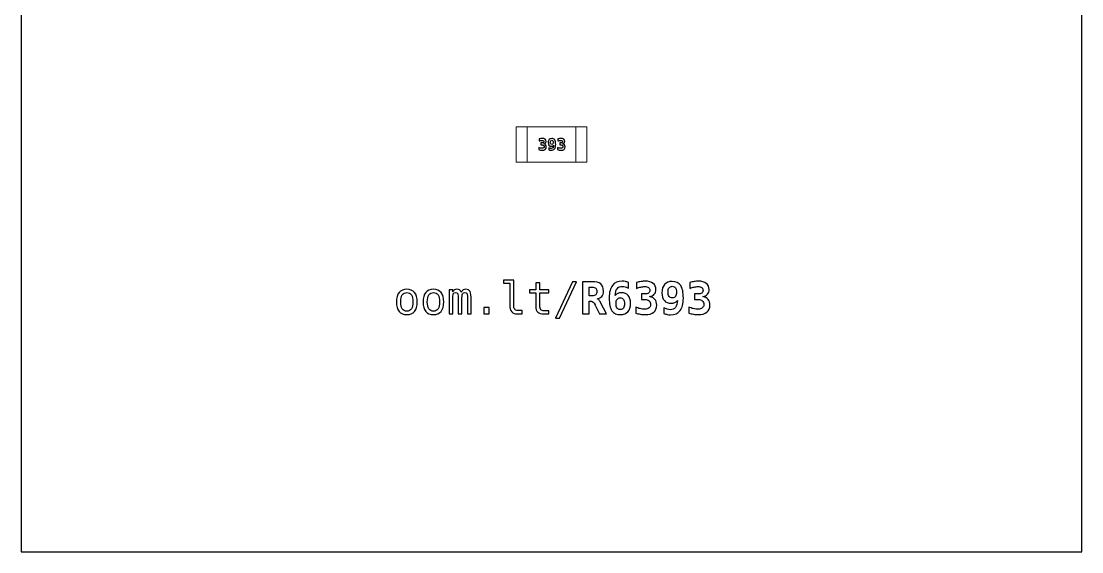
# Model space of a CAD drawing. Header units: centimetres. Extents: x -11.7 to -9.3, y -16.05 to -13.65.
# Drawn here: x -11.7 to -9.3, y -16.05 to -14.85 of the extents above; entities that cross this region are included whole.
import ezdxf

# ---------------------------------------------------------------- set-up
doc = ezdxf.new("R2010")
doc.units = ezdxf.units.CM
doc.header["$MEASUREMENT"] = 0
doc.layers.add('Layer 1', color=7, linetype='Continuous')

msp = doc.modelspace()

# ---------------------------------------------------------------- linework, layer by layer
at = {"layer": 'Layer 1', "color": 7}
msp.add_lwpolyline([(-11.7, -16.05), (-9.3, -16.05), (-9.3, -13.65), (-11.7, -13.65), (-11.7, -16.05)], close=True, dxfattribs=at)
at = {"layer": 'Layer 1', "color": 7, "lineweight": 9}
for points in [[(-10.58, -15.16855), (-10.42, -15.16855), (-10.42, -15.08855), (-10.58, -15.08855), (-10.58, -15.16855)], [(-10.555, -15.16855), (-10.445, -15.16855), (-10.445, -15.08855), (-10.555, -15.08855), (-10.555, -15.16855)]]:
    msp.add_lwpolyline(points, close=True, dxfattribs=at)
at = {"layer": 'Layer 1', "color": 250}
for points, knots in [([(-10.52126, -15.12978), (-10.52126, -15.12978), (-10.52399, -15.12978), (-10.52399, -15.12978), (-10.52399, -15.12978), (-10.52399, -15.12978), (-10.52399, -15.1253), (-10.52399, -15.1253), (-10.52399, -15.1253), (-10.52399, -15.1253), (-10.52126, -15.1253), (-10.52126, -15.1253), (-10.52126, -15.1253), (-10.52001, -15.1253), (-10.51902, -15.12506), (-10.51833, -15.12456), (-10.51833, -15.12456), (-10.51764, -15.12406), (-10.51729, -15.12335), (-10.51729, -15.12244), (-10.51729, -15.12244), (-10.51729, -15.12149), (-10.51764, -15.12075), (-10.51833, -15.12021), (-10.51833, -15.12021), (-10.51902, -15.11968), (-10.52001, -15.11941), (-10.52126, -15.11941), (-10.52126, -15.11941), (-10.52223, -15.11941), (-10.52326, -15.11953), (-10.52436, -15.11978), (-10.52436, -15.11978), (-10.52547, -15.12002), (-10.52661, -15.12037), (-10.52779, -15.12083), (-10.52779, -15.12083), (-10.52779, -15.12083), (-10.52779, -15.11621), (-10.52779, -15.11621), (-10.52779, -15.11621), (-10.52661, -15.11585), (-10.52545, -15.11558), (-10.5243, -15.11539), (-10.5243, -15.11539), (-10.52315, -15.1152), (-10.52205, -15.11511), (-10.52099, -15.11511), (-10.52099, -15.11511), (-10.51828, -15.11511), (-10.51617, -15.1157), (-10.51466, -15.11688), (-10.51466, -15.11688), (-10.51314, -15.11806), (-10.51238, -15.11969), (-10.51238, -15.12177), (-10.51238, -15.12177), (-10.51238, -15.1233), (-10.51282, -15.12455), (-10.51369, -15.12552), (-10.51369, -15.12552), (-10.51456, -15.12649), (-10.51581, -15.12713), (-10.51743, -15.12742), (-10.51743, -15.12742), (-10.51559, -15.12774), (-10.51419, -15.12848), (-10.51322, -15.12962), (-10.51322, -15.12962), (-10.51226, -15.13076), (-10.51177, -15.13226), (-10.51177, -15.13412), (-10.51177, -15.13412), (-10.51177, -15.13662), (-10.51257, -15.13851), (-10.51417, -15.13983), (-10.51417, -15.13983), (-10.51577, -15.14114), (-10.51808, -15.14179), (-10.52113, -15.14179), (-10.52113, -15.14179), (-10.52242, -15.14179), (-10.5237, -15.14168), (-10.52496, -15.14146), (-10.52496, -15.14146), (-10.52622, -15.14124), (-10.52742, -15.14093), (-10.52857, -15.14051), (-10.52857, -15.14051), (-10.52857, -15.14051), (-10.52857, -15.13579), (-10.52857, -15.13579), (-10.52857, -15.13579), (-10.52749, -15.13633), (-10.52632, -15.13674), (-10.52507, -15.13703), (-10.52507, -15.13703), (-10.52382, -15.13731), (-10.52251, -15.13745), (-10.52113, -15.13745), (-10.52113, -15.13745), (-10.51975, -15.13745), (-10.51866, -15.13713), (-10.51785, -15.13649), (-10.51785, -15.13649), (-10.51705, -15.13586), (-10.51665, -15.135), (-10.51665, -15.13392), (-10.51665, -15.13392), (-10.51665, -15.1326), (-10.51705, -15.13158), (-10.51785, -15.13086), (-10.51785, -15.13086), (-10.51866, -15.13014), (-10.51979, -15.12978), (-10.52126, -15.12978)], [0, 0, 0, 0, 0.0344828, 0.0344828, 0.0344828, 0.0344828, 0.0689655, 0.0689655, 0.0689655, 0.0689655, 0.1034483, 0.1034483, 0.1034483, 0.1034483, 0.137931, 0.137931, 0.137931, 0.137931, 0.1724138, 0.1724138, 0.1724138, 0.1724138, 0.2068966, 0.2068966, 0.2068966, 0.2068966, 0.2413793, 0.2413793, 0.2413793, 0.2413793, 0.2758621, 0.2758621, 0.2758621, 0.2758621, 0.3103448, 0.3103448, 0.3103448, 0.3103448, 0.3448276, 0.3448276, 0.3448276, 0.3448276, 0.3793103, 0.3793103, 0.3793103, 0.3793103, 0.4137931, 0.4137931, 0.4137931, 0.4137931, 0.4482759, 0.4482759, 0.4482759, 0.4482759, 0.4827586, 0.4827586, 0.4827586, 0.4827586, 0.5172414, 0.5172414, 0.5172414, 0.5172414, 0.5517241, 0.5517241, 0.5517241, 0.5517241, 0.5862069, 0.5862069, 0.5862069, 0.5862069, 0.6206897, 0.6206897, 0.6206897, 0.6206897, 0.6551724, 0.6551724, 0.6551724, 0.6551724, 0.6896552, 0.6896552, 0.6896552, 0.6896552, 0.7241379, 0.7241379, 0.7241379, 0.7241379, 0.7586207, 0.7586207, 0.7586207, 0.7586207, 0.7931034, 0.7931034, 0.7931034, 0.7931034, 0.8275862, 0.8275862, 0.8275862, 0.8275862, 0.862069, 0.862069, 0.862069, 0.862069, 0.8965517, 0.8965517, 0.8965517, 0.8965517, 0.9310345, 0.9310345, 0.9310345, 0.9310345, 0.9655172, 0.9655172, 0.9655172, 0.9655172, 1, 1, 1, 1]), ([(-10.50598, -15.14094), (-10.50598, -15.14094), (-10.50598, -15.13631), (-10.50598, -15.13631), (-10.50598, -15.13631), (-10.50508, -15.13684), (-10.50421, -15.13723), (-10.50337, -15.13748), (-10.50337, -15.13748), (-10.50254, -15.13773), (-10.50174, -15.13786), (-10.50097, -15.13786), (-10.50097, -15.13786), (-10.49915, -15.13786), (-10.49776, -15.13725), (-10.4968, -15.13603), (-10.4968, -15.13603), (-10.49584, -15.1348), (-10.49533, -15.13298), (-10.49527, -15.13054), (-10.49527, -15.13054), (-10.49581, -15.13129), (-10.4965, -15.13185), (-10.49734, -15.13222), (-10.49734, -15.13222), (-10.49818, -15.13259), (-10.49917, -15.13278), (-10.50032, -15.13278), (-10.50032, -15.13278), (-10.50263, -15.13278), (-10.50441, -15.13205), (-10.50568, -15.13058), (-10.50568, -15.13058), (-10.50694, -15.12912), (-10.50757, -15.12704), (-10.50757, -15.12436), (-10.50757, -15.12436), (-10.50757, -15.12149), (-10.50686, -15.11926), (-10.50545, -15.11769), (-10.50545, -15.11769), (-10.50404, -15.11612), (-10.50204, -15.11533), (-10.49945, -15.11533), (-10.49945, -15.11533), (-10.49632, -15.11533), (-10.49404, -15.11638), (-10.49263, -15.11848), (-10.49263, -15.11848), (-10.49121, -15.12057), (-10.4905, -15.12396), (-10.4905, -15.12863), (-10.4905, -15.12863), (-10.4905, -15.13307), (-10.49136, -15.1364), (-10.4931, -15.13863), (-10.4931, -15.13863), (-10.49483, -15.14085), (-10.49743, -15.14196), (-10.5009, -15.14196), (-10.5009, -15.14196), (-10.50171, -15.14196), (-10.50254, -15.14187), (-10.50339, -15.1417), (-10.50339, -15.1417), (-10.50425, -15.14153), (-10.50511, -15.14128), (-10.50598, -15.14094)], [0, 0, 0, 0, 0.0588235, 0.0588235, 0.0588235, 0.0588235, 0.1176471, 0.1176471, 0.1176471, 0.1176471, 0.1764706, 0.1764706, 0.1764706, 0.1764706, 0.2352941, 0.2352941, 0.2352941, 0.2352941, 0.2941176, 0.2941176, 0.2941176, 0.2941176, 0.3529412, 0.3529412, 0.3529412, 0.3529412, 0.4117647, 0.4117647, 0.4117647, 0.4117647, 0.4705882, 0.4705882, 0.4705882, 0.4705882, 0.5294118, 0.5294118, 0.5294118, 0.5294118, 0.5882353, 0.5882353, 0.5882353, 0.5882353, 0.6470588, 0.6470588, 0.6470588, 0.6470588, 0.7058824, 0.7058824, 0.7058824, 0.7058824, 0.7647059, 0.7647059, 0.7647059, 0.7647059, 0.8235294, 0.8235294, 0.8235294, 0.8235294, 0.8823529, 0.8823529, 0.8823529, 0.8823529, 0.9411765, 0.9411765, 0.9411765, 0.9411765, 1, 1, 1, 1]), ([(-10.49932, -15.12852), (-10.49823, -15.12852), (-10.4974, -15.12812), (-10.49681, -15.12732), (-10.49681, -15.12732), (-10.49623, -15.12653), (-10.49594, -15.12537), (-10.49594, -15.12386), (-10.49594, -15.12386), (-10.49594, -15.12235), (-10.49623, -15.1212), (-10.49681, -15.1204), (-10.49681, -15.1204), (-10.4974, -15.1196), (-10.49823, -15.1192), (-10.49932, -15.1192), (-10.49932, -15.1192), (-10.50042, -15.1192), (-10.50127, -15.1196), (-10.50186, -15.1204), (-10.50186, -15.1204), (-10.50245, -15.1212), (-10.50275, -15.12235), (-10.50275, -15.12386), (-10.50275, -15.12386), (-10.50275, -15.12536), (-10.50245, -15.12651), (-10.50186, -15.12732), (-10.50186, -15.12732), (-10.50127, -15.12812), (-10.50042, -15.12852), (-10.49932, -15.12852)], [0, 0, 0, 0, 0.125, 0.125, 0.125, 0.125, 0.25, 0.25, 0.25, 0.25, 0.375, 0.375, 0.375, 0.375, 0.5, 0.5, 0.5, 0.5, 0.625, 0.625, 0.625, 0.625, 0.75, 0.75, 0.75, 0.75, 0.875, 0.875, 0.875, 0.875, 1, 1, 1, 1]), ([(-10.47878, -15.12978), (-10.47878, -15.12978), (-10.48151, -15.12978), (-10.48151, -15.12978), (-10.48151, -15.12978), (-10.48151, -15.12978), (-10.48151, -15.1253), (-10.48151, -15.1253), (-10.48151, -15.1253), (-10.48151, -15.1253), (-10.47878, -15.1253), (-10.47878, -15.1253), (-10.47878, -15.1253), (-10.47753, -15.1253), (-10.47654, -15.12506), (-10.47585, -15.12456), (-10.47585, -15.12456), (-10.47516, -15.12406), (-10.47481, -15.12335), (-10.47481, -15.12244), (-10.47481, -15.12244), (-10.47481, -15.12149), (-10.47516, -15.12075), (-10.47585, -15.12021), (-10.47585, -15.12021), (-10.47654, -15.11968), (-10.47753, -15.11941), (-10.47878, -15.11941), (-10.47878, -15.11941), (-10.47975, -15.11941), (-10.48078, -15.11953), (-10.48188, -15.11978), (-10.48188, -15.11978), (-10.48299, -15.12002), (-10.48413, -15.12037), (-10.48531, -15.12083), (-10.48531, -15.12083), (-10.48531, -15.12083), (-10.48531, -15.11621), (-10.48531, -15.11621), (-10.48531, -15.11621), (-10.48413, -15.11585), (-10.48297, -15.11558), (-10.48182, -15.11539), (-10.48182, -15.11539), (-10.48067, -15.1152), (-10.47957, -15.11511), (-10.47851, -15.11511), (-10.47851, -15.11511), (-10.4758, -15.11511), (-10.47369, -15.1157), (-10.47218, -15.11688), (-10.47218, -15.11688), (-10.47066, -15.11806), (-10.4699, -15.11969), (-10.4699, -15.12177), (-10.4699, -15.12177), (-10.4699, -15.1233), (-10.47034, -15.12455), (-10.47121, -15.12552), (-10.47121, -15.12552), (-10.47208, -15.12649), (-10.47333, -15.12713), (-10.47495, -15.12742), (-10.47495, -15.12742), (-10.47311, -15.12774), (-10.47171, -15.12848), (-10.47074, -15.12962), (-10.47074, -15.12962), (-10.46978, -15.13076), (-10.46929, -15.13226), (-10.46929, -15.13412), (-10.46929, -15.13412), (-10.46929, -15.13662), (-10.47009, -15.13851), (-10.47169, -15.13983), (-10.47169, -15.13983), (-10.47329, -15.14114), (-10.4756, -15.14179), (-10.47865, -15.14179), (-10.47865, -15.14179), (-10.47994, -15.14179), (-10.48122, -15.14168), (-10.48248, -15.14146), (-10.48248, -15.14146), (-10.48374, -15.14124), (-10.48494, -15.14093), (-10.48609, -15.14051), (-10.48609, -15.14051), (-10.48609, -15.14051), (-10.48609, -15.13579), (-10.48609, -15.13579), (-10.48609, -15.13579), (-10.48501, -15.13633), (-10.48384, -15.13674), (-10.48259, -15.13703), (-10.48259, -15.13703), (-10.48134, -15.13731), (-10.48003, -15.13745), (-10.47865, -15.13745), (-10.47865, -15.13745), (-10.47727, -15.13745), (-10.47618, -15.13713), (-10.47537, -15.13649), (-10.47537, -15.13649), (-10.47457, -15.13586), (-10.47417, -15.135), (-10.47417, -15.13392), (-10.47417, -15.13392), (-10.47417, -15.1326), (-10.47457, -15.13158), (-10.47537, -15.13086), (-10.47537, -15.13086), (-10.47618, -15.13014), (-10.47731, -15.12978), (-10.47878, -15.12978)], [0, 0, 0, 0, 0.0344828, 0.0344828, 0.0344828, 0.0344828, 0.0689655, 0.0689655, 0.0689655, 0.0689655, 0.1034483, 0.1034483, 0.1034483, 0.1034483, 0.137931, 0.137931, 0.137931, 0.137931, 0.1724138, 0.1724138, 0.1724138, 0.1724138, 0.2068966, 0.2068966, 0.2068966, 0.2068966, 0.2413793, 0.2413793, 0.2413793, 0.2413793, 0.2758621, 0.2758621, 0.2758621, 0.2758621, 0.3103448, 0.3103448, 0.3103448, 0.3103448, 0.3448276, 0.3448276, 0.3448276, 0.3448276, 0.3793103, 0.3793103, 0.3793103, 0.3793103, 0.4137931, 0.4137931, 0.4137931, 0.4137931, 0.4482759, 0.4482759, 0.4482759, 0.4482759, 0.4827586, 0.4827586, 0.4827586, 0.4827586, 0.5172414, 0.5172414, 0.5172414, 0.5172414, 0.5517241, 0.5517241, 0.5517241, 0.5517241, 0.5862069, 0.5862069, 0.5862069, 0.5862069, 0.6206897, 0.6206897, 0.6206897, 0.6206897, 0.6551724, 0.6551724, 0.6551724, 0.6551724, 0.6896552, 0.6896552, 0.6896552, 0.6896552, 0.7241379, 0.7241379, 0.7241379, 0.7241379, 0.7586207, 0.7586207, 0.7586207, 0.7586207, 0.7931034, 0.7931034, 0.7931034, 0.7931034, 0.8275862, 0.8275862, 0.8275862, 0.8275862, 0.862069, 0.862069, 0.862069, 0.862069, 0.8965517, 0.8965517, 0.8965517, 0.8965517, 0.9310345, 0.9310345, 0.9310345, 0.9310345, 0.9655172, 0.9655172, 0.9655172, 0.9655172, 1, 1, 1, 1]), ([(-10.58546, -15.49235), (-10.58546, -15.49639), (-10.58472, -15.49942), (-10.58324, -15.50147), (-10.58324, -15.50147), (-10.58176, -15.50352), (-10.57957, -15.50455), (-10.57667, -15.50455), (-10.57667, -15.50455), (-10.57667, -15.50455), (-10.56617, -15.50455), (-10.56617, -15.50455), (-10.56617, -15.50455), (-10.56617, -15.50455), (-10.56617, -15.51217), (-10.56617, -15.51217), (-10.56617, -15.51217), (-10.56617, -15.51217), (-10.57754, -15.51217), (-10.57754, -15.51217), (-10.57754, -15.51217), (-10.58292, -15.51217), (-10.58707, -15.51044), (-10.59002, -15.50699), (-10.59002, -15.50699), (-10.59297, -15.50354), (-10.59444, -15.49865), (-10.59444, -15.49235), (-10.59444, -15.49235), (-10.59444, -15.49235), (-10.59444, -15.44268), (-10.59444, -15.44268), (-10.59444, -15.44268), (-10.59444, -15.44268), (-10.60884, -15.44268), (-10.60884, -15.44268), (-10.60884, -15.44268), (-10.60884, -15.44268), (-10.60884, -15.43565), (-10.60884, -15.43565), (-10.60884, -15.43565), (-10.60884, -15.43565), (-10.58546, -15.43565), (-10.58546, -15.43565), (-10.58546, -15.43565), (-10.58546, -15.43565), (-10.58546, -15.49235), (-10.58546, -15.49235)], [0, 0, 0, 0, 0.0833333, 0.0833333, 0.0833333, 0.0833333, 0.1666667, 0.1666667, 0.1666667, 0.1666667, 0.25, 0.25, 0.25, 0.25, 0.3333333, 0.3333333, 0.3333333, 0.3333333, 0.4166667, 0.4166667, 0.4166667, 0.4166667, 0.5, 0.5, 0.5, 0.5, 0.5833333, 0.5833333, 0.5833333, 0.5833333, 0.6666667, 0.6666667, 0.6666667, 0.6666667, 0.75, 0.75, 0.75, 0.75, 0.8333333, 0.8333333, 0.8333333, 0.8333333, 0.9166667, 0.9166667, 0.9166667, 0.9166667, 1, 1, 1, 1]), ([(-10.52646, -15.44195), (-10.52646, -15.44195), (-10.52646, -15.45748), (-10.52646, -15.45748), (-10.52646, -15.45748), (-10.52646, -15.45748), (-10.50604, -15.45748), (-10.50604, -15.45748), (-10.50604, -15.45748), (-10.50604, -15.45748), (-10.50604, -15.46447), (-10.50604, -15.46447), (-10.50604, -15.46447), (-10.50604, -15.46447), (-10.52646, -15.46447), (-10.52646, -15.46447), (-10.52646, -15.46447), (-10.52646, -15.46447), (-10.52646, -15.49415), (-10.52646, -15.49415), (-10.52646, -15.49415), (-10.52646, -15.49819), (-10.5257, -15.501), (-10.52416, -15.50259), (-10.52416, -15.50259), (-10.52263, -15.50419), (-10.51996, -15.50499), (-10.51616, -15.50499), (-10.51616, -15.50499), (-10.51616, -15.50499), (-10.50604, -15.50499), (-10.50604, -15.50499), (-10.50604, -15.50499), (-10.50604, -15.50499), (-10.50604, -15.51217), (-10.50604, -15.51217), (-10.50604, -15.51217), (-10.50604, -15.51217), (-10.51703, -15.51217), (-10.51703, -15.51217), (-10.51703, -15.51217), (-10.52378, -15.51217), (-10.52853, -15.51082), (-10.5313, -15.50812), (-10.5313, -15.50812), (-10.53406, -15.50542), (-10.53545, -15.50075), (-10.53545, -15.49415), (-10.53545, -15.49415), (-10.53545, -15.49415), (-10.53545, -15.46447), (-10.53545, -15.46447), (-10.53545, -15.46447), (-10.53545, -15.46447), (-10.55005, -15.46447), (-10.55005, -15.46447), (-10.55005, -15.46447), (-10.55005, -15.46447), (-10.55005, -15.45748), (-10.55005, -15.45748), (-10.55005, -15.45748), (-10.55005, -15.45748), (-10.53545, -15.45748), (-10.53545, -15.45748), (-10.53545, -15.45748), (-10.53545, -15.45748), (-10.53545, -15.44195), (-10.53545, -15.44195), (-10.53545, -15.44195), (-10.53545, -15.44195), (-10.52646, -15.44195), (-10.52646, -15.44195)], [0, 0, 0, 0, 0.0555556, 0.0555556, 0.0555556, 0.0555556, 0.1111111, 0.1111111, 0.1111111, 0.1111111, 0.1666667, 0.1666667, 0.1666667, 0.1666667, 0.2222222, 0.2222222, 0.2222222, 0.2222222, 0.2777778, 0.2777778, 0.2777778, 0.2777778, 0.3333333, 0.3333333, 0.3333333, 0.3333333, 0.3888889, 0.3888889, 0.3888889, 0.3888889, 0.4444444, 0.4444444, 0.4444444, 0.4444444, 0.5, 0.5, 0.5, 0.5, 0.5555556, 0.5555556, 0.5555556, 0.5555556, 0.6111111, 0.6111111, 0.6111111, 0.6111111, 0.6666667, 0.6666667, 0.6666667, 0.6666667, 0.7222222, 0.7222222, 0.7222222, 0.7222222, 0.7777778, 0.7777778, 0.7777778, 0.7777778, 0.8333333, 0.8333333, 0.8333333, 0.8333333, 0.8888889, 0.8888889, 0.8888889, 0.8888889, 0.9444444, 0.9444444, 0.9444444, 0.9444444, 1, 1, 1, 1]), ([(-10.45282, -15.43926), (-10.45282, -15.43926), (-10.44353, -15.43926), (-10.44353, -15.43926), (-10.44353, -15.43926), (-10.44353, -15.43926), (-10.48192, -15.52145), (-10.48192, -15.52145), (-10.48192, -15.52145), (-10.48192, -15.52145), (-10.49126, -15.52145), (-10.49126, -15.52145), (-10.49126, -15.52145), (-10.49126, -15.52145), (-10.45282, -15.43926), (-10.45282, -15.43926)], [0, 0, 0, 0, 0.25, 0.25, 0.25, 0.25, 0.5, 0.5, 0.5, 0.5, 0.75, 0.75, 0.75, 0.75, 1, 1, 1, 1]), ([(-10.39663, -15.47775), (-10.39519, -15.47803), (-10.39394, -15.47872), (-10.39289, -15.47978), (-10.39289, -15.47978), (-10.39183, -15.48083), (-10.39054, -15.4829), (-10.38901, -15.48595), (-10.38901, -15.48595), (-10.38901, -15.48595), (-10.37581, -15.51217), (-10.37581, -15.51217), (-10.37581, -15.51217), (-10.37581, -15.51217), (-10.39164, -15.51217), (-10.39164, -15.51217), (-10.39164, -15.51217), (-10.39164, -15.51217), (-10.40043, -15.49377), (-10.40043, -15.49377), (-10.40043, -15.49377), (-10.40069, -15.49325), (-10.40104, -15.49253), (-10.40146, -15.49162), (-10.40146, -15.49162), (-10.40403, -15.48612), (-10.40706, -15.48337), (-10.41054, -15.48337), (-10.41054, -15.48337), (-10.41054, -15.48337), (-10.41513, -15.48337), (-10.41513, -15.48337), (-10.41513, -15.48337), (-10.41513, -15.48337), (-10.41513, -15.51217), (-10.41513, -15.51217), (-10.41513, -15.51217), (-10.41513, -15.51217), (-10.42953, -15.51217), (-10.42953, -15.51217), (-10.42953, -15.51217), (-10.42953, -15.51217), (-10.42953, -15.43926), (-10.42953, -15.43926), (-10.42953, -15.43926), (-10.42953, -15.43926), (-10.40873, -15.43926), (-10.40873, -15.43926), (-10.40873, -15.43926), (-10.39936, -15.43926), (-10.39263, -15.44093), (-10.38854, -15.44425), (-10.38854, -15.44425), (-10.38446, -15.44756), (-10.38241, -15.45296), (-10.38241, -15.46046), (-10.38241, -15.46046), (-10.38241, -15.46547), (-10.38362, -15.46947), (-10.38608, -15.47243), (-10.38608, -15.47243), (-10.38851, -15.47538), (-10.39203, -15.47717), (-10.39663, -15.47775)], [0, 0, 0, 0, 0.0625, 0.0625, 0.0625, 0.0625, 0.125, 0.125, 0.125, 0.125, 0.1875, 0.1875, 0.1875, 0.1875, 0.25, 0.25, 0.25, 0.25, 0.3125, 0.3125, 0.3125, 0.3125, 0.375, 0.375, 0.375, 0.375, 0.4375, 0.4375, 0.4375, 0.4375, 0.5, 0.5, 0.5, 0.5, 0.5625, 0.5625, 0.5625, 0.5625, 0.625, 0.625, 0.625, 0.625, 0.6875, 0.6875, 0.6875, 0.6875, 0.75, 0.75, 0.75, 0.75, 0.8125, 0.8125, 0.8125, 0.8125, 0.875, 0.875, 0.875, 0.875, 0.9375, 0.9375, 0.9375, 0.9375, 1, 1, 1, 1]), ([(-10.41513, -15.45138), (-10.41513, -15.45138), (-10.41513, -15.47125), (-10.41513, -15.47125), (-10.41513, -15.47125), (-10.41513, -15.47125), (-10.40834, -15.47125), (-10.40834, -15.47125), (-10.40834, -15.47125), (-10.40441, -15.47125), (-10.40158, -15.47048), (-10.39988, -15.46893), (-10.39988, -15.46893), (-10.39816, -15.46738), (-10.39731, -15.46483), (-10.39731, -15.4613), (-10.39731, -15.4613), (-10.39731, -15.45775), (-10.39816, -15.4552), (-10.39984, -15.45368), (-10.39984, -15.45368), (-10.40154, -15.45215), (-10.40438, -15.45138), (-10.40834, -15.45138), (-10.40834, -15.45138), (-10.40834, -15.45138), (-10.41513, -15.45138), (-10.41513, -15.45138)], [0, 0, 0, 0, 0.1428571, 0.1428571, 0.1428571, 0.1428571, 0.2857143, 0.2857143, 0.2857143, 0.2857143, 0.4285714, 0.4285714, 0.4285714, 0.4285714, 0.5714286, 0.5714286, 0.5714286, 0.5714286, 0.7142857, 0.7142857, 0.7142857, 0.7142857, 0.8571429, 0.8571429, 0.8571429, 0.8571429, 1, 1, 1, 1]), ([(-10.32553, -15.44098), (-10.32553, -15.44098), (-10.32553, -15.45406), (-10.32553, -15.45406), (-10.32553, -15.45406), (-10.3281, -15.4526), (-10.33057, -15.4515), (-10.33293, -15.45076), (-10.33293, -15.45076), (-10.33528, -15.45003), (-10.33755, -15.44966), (-10.33973, -15.44966), (-10.33973, -15.44966), (-10.34493, -15.44966), (-10.3489, -15.45141), (-10.35162, -15.45491), (-10.35162, -15.45491), (-10.35433, -15.45841), (-10.35575, -15.46358), (-10.35588, -15.47042), (-10.35588, -15.47042), (-10.35435, -15.4683), (-10.3524, -15.46672), (-10.35003, -15.46565), (-10.35003, -15.46565), (-10.34765, -15.4646), (-10.34485, -15.46407), (-10.34163, -15.46407), (-10.34163, -15.46407), (-10.33505, -15.46407), (-10.32998, -15.46615), (-10.3264, -15.4703), (-10.3264, -15.4703), (-10.32281, -15.47445), (-10.32103, -15.48033), (-10.32103, -15.48795), (-10.32103, -15.48795), (-10.32103, -15.49612), (-10.32305, -15.50245), (-10.32707, -15.50695), (-10.32707, -15.50695), (-10.33108, -15.51144), (-10.33673, -15.51369), (-10.34403, -15.51369), (-10.34403, -15.51369), (-10.35292, -15.51369), (-10.35937, -15.5107), (-10.36339, -15.50475), (-10.36339, -15.50475), (-10.3674, -15.49879), (-10.36942, -15.48917), (-10.36942, -15.47588), (-10.36942, -15.47588), (-10.36942, -15.46327), (-10.36697, -15.4538), (-10.36205, -15.4475), (-10.36205, -15.4475), (-10.35713, -15.4412), (-10.34977, -15.43805), (-10.33993, -15.43805), (-10.33993, -15.43805), (-10.33765, -15.43805), (-10.3353, -15.4383), (-10.33288, -15.43878), (-10.33288, -15.43878), (-10.33045, -15.43926), (-10.328, -15.44), (-10.32553, -15.44098)], [0, 0, 0, 0, 0.0588235, 0.0588235, 0.0588235, 0.0588235, 0.1176471, 0.1176471, 0.1176471, 0.1176471, 0.1764706, 0.1764706, 0.1764706, 0.1764706, 0.2352941, 0.2352941, 0.2352941, 0.2352941, 0.2941176, 0.2941176, 0.2941176, 0.2941176, 0.3529412, 0.3529412, 0.3529412, 0.3529412, 0.4117647, 0.4117647, 0.4117647, 0.4117647, 0.4705882, 0.4705882, 0.4705882, 0.4705882, 0.5294118, 0.5294118, 0.5294118, 0.5294118, 0.5882353, 0.5882353, 0.5882353, 0.5882353, 0.6470588, 0.6470588, 0.6470588, 0.6470588, 0.7058824, 0.7058824, 0.7058824, 0.7058824, 0.7647059, 0.7647059, 0.7647059, 0.7647059, 0.8235294, 0.8235294, 0.8235294, 0.8235294, 0.8823529, 0.8823529, 0.8823529, 0.8823529, 0.9411765, 0.9411765, 0.9411765, 0.9411765, 1, 1, 1, 1]), ([(-10.28881, -15.47955), (-10.28881, -15.47955), (-10.29652, -15.47955), (-10.29652, -15.47955), (-10.29652, -15.47955), (-10.29652, -15.47955), (-10.29652, -15.46685), (-10.29652, -15.46685), (-10.29652, -15.46685), (-10.29652, -15.46685), (-10.28881, -15.46685), (-10.28881, -15.46685), (-10.28881, -15.46685), (-10.28524, -15.46685), (-10.28246, -15.46615), (-10.28049, -15.46473), (-10.28049, -15.46473), (-10.27852, -15.46332), (-10.27754, -15.46131), (-10.27754, -15.45875), (-10.27754, -15.45875), (-10.27754, -15.45605), (-10.27852, -15.45393), (-10.28049, -15.45241), (-10.28049, -15.45241), (-10.28246, -15.4509), (-10.28524, -15.45015), (-10.28881, -15.45015), (-10.28881, -15.45015), (-10.29154, -15.45015), (-10.29447, -15.4505), (-10.29759, -15.45118), (-10.29759, -15.45118), (-10.30073, -15.45186), (-10.30396, -15.45286), (-10.30731, -15.45416), (-10.30731, -15.45416), (-10.30731, -15.45416), (-10.30731, -15.44108), (-10.30731, -15.44108), (-10.30731, -15.44108), (-10.30396, -15.44006), (-10.30066, -15.4393), (-10.29741, -15.43875), (-10.29741, -15.43875), (-10.29414, -15.43821), (-10.29102, -15.43795), (-10.28802, -15.43795), (-10.28802, -15.43795), (-10.28034, -15.43795), (-10.27436, -15.43963), (-10.27007, -15.44298), (-10.27007, -15.44298), (-10.26577, -15.44633), (-10.26362, -15.45095), (-10.26362, -15.45685), (-10.26362, -15.45685), (-10.26362, -15.46116), (-10.26485, -15.46472), (-10.26734, -15.46747), (-10.26734, -15.46747), (-10.26981, -15.47022), (-10.27334, -15.47202), (-10.27792, -15.47285), (-10.27792, -15.47285), (-10.27272, -15.47377), (-10.26874, -15.47585), (-10.26601, -15.47908), (-10.26601, -15.47908), (-10.26327, -15.48232), (-10.2619, -15.48658), (-10.2619, -15.49185), (-10.2619, -15.49185), (-10.2619, -15.49892), (-10.26417, -15.5043), (-10.26869, -15.50802), (-10.26869, -15.50802), (-10.27322, -15.51174), (-10.27979, -15.51359), (-10.28842, -15.51359), (-10.28842, -15.51359), (-10.29209, -15.51359), (-10.29571, -15.51327), (-10.29928, -15.51265), (-10.29928, -15.51265), (-10.30284, -15.51204), (-10.30626, -15.51114), (-10.30951, -15.50997), (-10.30951, -15.50997), (-10.30951, -15.50997), (-10.30951, -15.49659), (-10.30951, -15.49659), (-10.30951, -15.49659), (-10.30644, -15.49812), (-10.30314, -15.49929), (-10.29959, -15.50009), (-10.29959, -15.50009), (-10.29606, -15.50089), (-10.29232, -15.50129), (-10.28842, -15.50129), (-10.28842, -15.50129), (-10.28451, -15.50129), (-10.28142, -15.50039), (-10.27914, -15.49857), (-10.27914, -15.49857), (-10.27686, -15.49677), (-10.27572, -15.49433), (-10.27572, -15.49127), (-10.27572, -15.49127), (-10.27572, -15.48753), (-10.27686, -15.48463), (-10.27914, -15.4826), (-10.27914, -15.4826), (-10.28142, -15.48057), (-10.28464, -15.47955), (-10.28881, -15.47955)], [0, 0, 0, 0, 0.0344828, 0.0344828, 0.0344828, 0.0344828, 0.0689655, 0.0689655, 0.0689655, 0.0689655, 0.1034483, 0.1034483, 0.1034483, 0.1034483, 0.137931, 0.137931, 0.137931, 0.137931, 0.1724138, 0.1724138, 0.1724138, 0.1724138, 0.2068966, 0.2068966, 0.2068966, 0.2068966, 0.2413793, 0.2413793, 0.2413793, 0.2413793, 0.2758621, 0.2758621, 0.2758621, 0.2758621, 0.3103448, 0.3103448, 0.3103448, 0.3103448, 0.3448276, 0.3448276, 0.3448276, 0.3448276, 0.3793103, 0.3793103, 0.3793103, 0.3793103, 0.4137931, 0.4137931, 0.4137931, 0.4137931, 0.4482759, 0.4482759, 0.4482759, 0.4482759, 0.4827586, 0.4827586, 0.4827586, 0.4827586, 0.5172414, 0.5172414, 0.5172414, 0.5172414, 0.5517241, 0.5517241, 0.5517241, 0.5517241, 0.5862069, 0.5862069, 0.5862069, 0.5862069, 0.6206897, 0.6206897, 0.6206897, 0.6206897, 0.6551724, 0.6551724, 0.6551724, 0.6551724, 0.6896552, 0.6896552, 0.6896552, 0.6896552, 0.7241379, 0.7241379, 0.7241379, 0.7241379, 0.7586207, 0.7586207, 0.7586207, 0.7586207, 0.7931034, 0.7931034, 0.7931034, 0.7931034, 0.8275862, 0.8275862, 0.8275862, 0.8275862, 0.862069, 0.862069, 0.862069, 0.862069, 0.8965517, 0.8965517, 0.8965517, 0.8965517, 0.9310345, 0.9310345, 0.9310345, 0.9310345, 0.9655172, 0.9655172, 0.9655172, 0.9655172, 1, 1, 1, 1]), ([(-10.24548, -15.51119), (-10.24548, -15.51119), (-10.24548, -15.49805), (-10.24548, -15.49805), (-10.24548, -15.49805), (-10.24292, -15.49955), (-10.24045, -15.50065), (-10.23808, -15.50137), (-10.23808, -15.50137), (-10.23573, -15.50209), (-10.23346, -15.50245), (-10.23128, -15.50245), (-10.23128, -15.50245), (-10.22611, -15.50245), (-10.22216, -15.50072), (-10.21945, -15.49725), (-10.21945, -15.49725), (-10.21673, -15.49378), (-10.2153, -15.4886), (-10.21513, -15.4817), (-10.21513, -15.4817), (-10.21666, -15.48382), (-10.21861, -15.4854), (-10.22098, -15.48647), (-10.22098, -15.48647), (-10.22336, -15.48752), (-10.22618, -15.48805), (-10.22943, -15.48805), (-10.22943, -15.48805), (-10.23598, -15.48805), (-10.24103, -15.48597), (-10.24462, -15.48182), (-10.24462, -15.48182), (-10.2482, -15.47767), (-10.24998, -15.47178), (-10.24998, -15.46417), (-10.24998, -15.46417), (-10.24998, -15.45603), (-10.24798, -15.44973), (-10.24398, -15.44526), (-10.24398, -15.44526), (-10.23997, -15.44081), (-10.23431, -15.43858), (-10.22698, -15.43858), (-10.22698, -15.43858), (-10.2181, -15.43858), (-10.21165, -15.44155), (-10.20763, -15.4475), (-10.20763, -15.4475), (-10.20361, -15.45343), (-10.20159, -15.46303), (-10.20159, -15.47628), (-10.20159, -15.47628), (-10.20159, -15.48887), (-10.20404, -15.49832), (-10.20896, -15.50462), (-10.20896, -15.50462), (-10.21388, -15.51092), (-10.22125, -15.51407), (-10.23108, -15.51407), (-10.23108, -15.51407), (-10.23336, -15.51407), (-10.23571, -15.51382), (-10.23813, -15.51334), (-10.23813, -15.51334), (-10.24057, -15.51285), (-10.24302, -15.51214), (-10.24548, -15.51119)], [0, 0, 0, 0, 0.0588235, 0.0588235, 0.0588235, 0.0588235, 0.1176471, 0.1176471, 0.1176471, 0.1176471, 0.1764706, 0.1764706, 0.1764706, 0.1764706, 0.2352941, 0.2352941, 0.2352941, 0.2352941, 0.2941176, 0.2941176, 0.2941176, 0.2941176, 0.3529412, 0.3529412, 0.3529412, 0.3529412, 0.4117647, 0.4117647, 0.4117647, 0.4117647, 0.4705882, 0.4705882, 0.4705882, 0.4705882, 0.5294118, 0.5294118, 0.5294118, 0.5294118, 0.5882353, 0.5882353, 0.5882353, 0.5882353, 0.6470588, 0.6470588, 0.6470588, 0.6470588, 0.7058824, 0.7058824, 0.7058824, 0.7058824, 0.7647059, 0.7647059, 0.7647059, 0.7647059, 0.8235294, 0.8235294, 0.8235294, 0.8235294, 0.8823529, 0.8823529, 0.8823529, 0.8823529, 0.9411765, 0.9411765, 0.9411765, 0.9411765, 1, 1, 1, 1]), ([(-10.2266, -15.47598), (-10.22351, -15.47598), (-10.22115, -15.47485), (-10.2195, -15.47258), (-10.2195, -15.47258), (-10.21785, -15.47033), (-10.21703, -15.46705), (-10.21703, -15.46275), (-10.21703, -15.46275), (-10.21703, -15.45848), (-10.21785, -15.45521), (-10.2195, -15.45296), (-10.2195, -15.45296), (-10.22115, -15.4507), (-10.22351, -15.44956), (-10.2266, -15.44956), (-10.2266, -15.44956), (-10.22973, -15.44956), (-10.23213, -15.4507), (-10.2338, -15.45296), (-10.2338, -15.45296), (-10.23548, -15.45521), (-10.23631, -15.45848), (-10.23631, -15.46275), (-10.23631, -15.46275), (-10.23631, -15.46702), (-10.23548, -15.47028), (-10.2338, -15.47257), (-10.2338, -15.47257), (-10.23213, -15.47485), (-10.22973, -15.47598), (-10.2266, -15.47598)], [0, 0, 0, 0, 0.125, 0.125, 0.125, 0.125, 0.25, 0.25, 0.25, 0.25, 0.375, 0.375, 0.375, 0.375, 0.5, 0.5, 0.5, 0.5, 0.625, 0.625, 0.625, 0.625, 0.75, 0.75, 0.75, 0.75, 0.875, 0.875, 0.875, 0.875, 1, 1, 1, 1]), ([(-10.16839, -15.47955), (-10.16839, -15.47955), (-10.1761, -15.47955), (-10.1761, -15.47955), (-10.1761, -15.47955), (-10.1761, -15.47955), (-10.1761, -15.46685), (-10.1761, -15.46685), (-10.1761, -15.46685), (-10.1761, -15.46685), (-10.16839, -15.46685), (-10.16839, -15.46685), (-10.16839, -15.46685), (-10.16482, -15.46685), (-10.16204, -15.46615), (-10.16007, -15.46473), (-10.16007, -15.46473), (-10.1581, -15.46332), (-10.15712, -15.46131), (-10.15712, -15.45875), (-10.15712, -15.45875), (-10.15712, -15.45605), (-10.1581, -15.45393), (-10.16007, -15.45241), (-10.16007, -15.45241), (-10.16204, -15.4509), (-10.16482, -15.45015), (-10.16839, -15.45015), (-10.16839, -15.45015), (-10.17112, -15.45015), (-10.17405, -15.4505), (-10.17717, -15.45118), (-10.17717, -15.45118), (-10.18031, -15.45186), (-10.18354, -15.45286), (-10.18689, -15.45416), (-10.18689, -15.45416), (-10.18689, -15.45416), (-10.18689, -15.44108), (-10.18689, -15.44108), (-10.18689, -15.44108), (-10.18354, -15.44006), (-10.18024, -15.4393), (-10.17699, -15.43875), (-10.17699, -15.43875), (-10.17372, -15.43821), (-10.1706, -15.43795), (-10.1676, -15.43795), (-10.1676, -15.43795), (-10.15992, -15.43795), (-10.15394, -15.43963), (-10.14965, -15.44298), (-10.14965, -15.44298), (-10.14535, -15.44633), (-10.1432, -15.45095), (-10.1432, -15.45685), (-10.1432, -15.45685), (-10.1432, -15.46116), (-10.14443, -15.46472), (-10.14692, -15.46747), (-10.14692, -15.46747), (-10.14939, -15.47022), (-10.15292, -15.47202), (-10.1575, -15.47285), (-10.1575, -15.47285), (-10.1523, -15.47377), (-10.14832, -15.47585), (-10.14559, -15.47908), (-10.14559, -15.47908), (-10.14285, -15.48232), (-10.14148, -15.48658), (-10.14148, -15.49185), (-10.14148, -15.49185), (-10.14148, -15.49892), (-10.14375, -15.5043), (-10.14827, -15.50802), (-10.14827, -15.50802), (-10.1528, -15.51174), (-10.15937, -15.51359), (-10.168, -15.51359), (-10.168, -15.51359), (-10.17167, -15.51359), (-10.17529, -15.51327), (-10.17886, -15.51265), (-10.17886, -15.51265), (-10.18242, -15.51204), (-10.18584, -15.51114), (-10.18909, -15.50997), (-10.18909, -15.50997), (-10.18909, -15.50997), (-10.18909, -15.49659), (-10.18909, -15.49659), (-10.18909, -15.49659), (-10.18602, -15.49812), (-10.18272, -15.49929), (-10.17917, -15.50009), (-10.17917, -15.50009), (-10.17564, -15.50089), (-10.1719, -15.50129), (-10.168, -15.50129), (-10.168, -15.50129), (-10.16409, -15.50129), (-10.161, -15.50039), (-10.15872, -15.49857), (-10.15872, -15.49857), (-10.15644, -15.49677), (-10.1553, -15.49433), (-10.1553, -15.49127), (-10.1553, -15.49127), (-10.1553, -15.48753), (-10.15644, -15.48463), (-10.15872, -15.4826), (-10.15872, -15.4826), (-10.161, -15.48057), (-10.16422, -15.47955), (-10.16839, -15.47955)], [0, 0, 0, 0, 0.0344828, 0.0344828, 0.0344828, 0.0344828, 0.0689655, 0.0689655, 0.0689655, 0.0689655, 0.1034483, 0.1034483, 0.1034483, 0.1034483, 0.137931, 0.137931, 0.137931, 0.137931, 0.1724138, 0.1724138, 0.1724138, 0.1724138, 0.2068966, 0.2068966, 0.2068966, 0.2068966, 0.2413793, 0.2413793, 0.2413793, 0.2413793, 0.2758621, 0.2758621, 0.2758621, 0.2758621, 0.3103448, 0.3103448, 0.3103448, 0.3103448, 0.3448276, 0.3448276, 0.3448276, 0.3448276, 0.3793103, 0.3793103, 0.3793103, 0.3793103, 0.4137931, 0.4137931, 0.4137931, 0.4137931, 0.4482759, 0.4482759, 0.4482759, 0.4482759, 0.4827586, 0.4827586, 0.4827586, 0.4827586, 0.5172414, 0.5172414, 0.5172414, 0.5172414, 0.5517241, 0.5517241, 0.5517241, 0.5517241, 0.5862069, 0.5862069, 0.5862069, 0.5862069, 0.6206897, 0.6206897, 0.6206897, 0.6206897, 0.6551724, 0.6551724, 0.6551724, 0.6551724, 0.6896552, 0.6896552, 0.6896552, 0.6896552, 0.7241379, 0.7241379, 0.7241379, 0.7241379, 0.7586207, 0.7586207, 0.7586207, 0.7586207, 0.7931034, 0.7931034, 0.7931034, 0.7931034, 0.8275862, 0.8275862, 0.8275862, 0.8275862, 0.862069, 0.862069, 0.862069, 0.862069, 0.8965517, 0.8965517, 0.8965517, 0.8965517, 0.9310345, 0.9310345, 0.9310345, 0.9310345, 0.9655172, 0.9655172, 0.9655172, 0.9655172, 1, 1, 1, 1]), ([(-10.82741, -15.45616), (-10.81983, -15.45616), (-10.81403, -15.45861), (-10.81001, -15.46353), (-10.81001, -15.46353), (-10.80599, -15.46845), (-10.80398, -15.47557), (-10.80398, -15.48487), (-10.80398, -15.48487), (-10.80398, -15.49422), (-10.80598, -15.50134), (-10.80998, -15.50624), (-10.80998, -15.50624), (-10.814, -15.51114), (-10.8198, -15.51359), (-10.82741, -15.51359), (-10.82741, -15.51359), (-10.83501, -15.51359), (-10.8408, -15.51114), (-10.84482, -15.50624), (-10.84482, -15.50624), (-10.84882, -15.50134), (-10.85082, -15.49422), (-10.85082, -15.48487), (-10.85082, -15.48487), (-10.85082, -15.47557), (-10.84882, -15.46845), (-10.84482, -15.46353), (-10.84482, -15.46353), (-10.8408, -15.45861), (-10.83501, -15.45616), (-10.82741, -15.45616)], [0, 0, 0, 0, 0.125, 0.125, 0.125, 0.125, 0.25, 0.25, 0.25, 0.25, 0.375, 0.375, 0.375, 0.375, 0.5, 0.5, 0.5, 0.5, 0.625, 0.625, 0.625, 0.625, 0.75, 0.75, 0.75, 0.75, 0.875, 0.875, 0.875, 0.875, 1, 1, 1, 1]), ([(-10.82741, -15.46378), (-10.83198, -15.46378), (-10.83543, -15.46555), (-10.83778, -15.4691), (-10.83778, -15.4691), (-10.84013, -15.47265), (-10.8413, -15.47792), (-10.8413, -15.48487), (-10.8413, -15.48487), (-10.8413, -15.4918), (-10.84013, -15.49705), (-10.83778, -15.50062), (-10.83778, -15.50062), (-10.83543, -15.50419), (-10.83198, -15.50597), (-10.82741, -15.50597), (-10.82741, -15.50597), (-10.82283, -15.50597), (-10.81936, -15.50419), (-10.81701, -15.50062), (-10.81701, -15.50062), (-10.81466, -15.49705), (-10.8135, -15.4918), (-10.8135, -15.48487), (-10.8135, -15.48487), (-10.8135, -15.47792), (-10.81466, -15.47265), (-10.81701, -15.4691), (-10.81701, -15.4691), (-10.81936, -15.46555), (-10.82283, -15.46378), (-10.82741, -15.46378)], [0, 0, 0, 0, 0.125, 0.125, 0.125, 0.125, 0.25, 0.25, 0.25, 0.25, 0.375, 0.375, 0.375, 0.375, 0.5, 0.5, 0.5, 0.5, 0.625, 0.625, 0.625, 0.625, 0.75, 0.75, 0.75, 0.75, 0.875, 0.875, 0.875, 0.875, 1, 1, 1, 1]), ([(-10.7672, -15.45616), (-10.75962, -15.45616), (-10.75382, -15.45861), (-10.7498, -15.46353), (-10.7498, -15.46353), (-10.74578, -15.46845), (-10.74377, -15.47557), (-10.74377, -15.48487), (-10.74377, -15.48487), (-10.74377, -15.49422), (-10.74577, -15.50134), (-10.74977, -15.50624), (-10.74977, -15.50624), (-10.75379, -15.51114), (-10.75959, -15.51359), (-10.7672, -15.51359), (-10.7672, -15.51359), (-10.7748, -15.51359), (-10.78059, -15.51114), (-10.78461, -15.50624), (-10.78461, -15.50624), (-10.78861, -15.50134), (-10.79061, -15.49422), (-10.79061, -15.48487), (-10.79061, -15.48487), (-10.79061, -15.47557), (-10.78861, -15.46845), (-10.78461, -15.46353), (-10.78461, -15.46353), (-10.78059, -15.45861), (-10.7748, -15.45616), (-10.7672, -15.45616)], [0, 0, 0, 0, 0.125, 0.125, 0.125, 0.125, 0.25, 0.25, 0.25, 0.25, 0.375, 0.375, 0.375, 0.375, 0.5, 0.5, 0.5, 0.5, 0.625, 0.625, 0.625, 0.625, 0.75, 0.75, 0.75, 0.75, 0.875, 0.875, 0.875, 0.875, 1, 1, 1, 1]), ([(-10.7672, -15.46378), (-10.77177, -15.46378), (-10.77522, -15.46555), (-10.77757, -15.4691), (-10.77757, -15.4691), (-10.77992, -15.47265), (-10.78109, -15.47792), (-10.78109, -15.48487), (-10.78109, -15.48487), (-10.78109, -15.4918), (-10.77992, -15.49705), (-10.77757, -15.50062), (-10.77757, -15.50062), (-10.77522, -15.50419), (-10.77177, -15.50597), (-10.7672, -15.50597), (-10.7672, -15.50597), (-10.76262, -15.50597), (-10.75915, -15.50419), (-10.7568, -15.50062), (-10.7568, -15.50062), (-10.75445, -15.49705), (-10.75329, -15.4918), (-10.75329, -15.48487), (-10.75329, -15.48487), (-10.75329, -15.47792), (-10.75445, -15.47265), (-10.7568, -15.4691), (-10.7568, -15.4691), (-10.75915, -15.46555), (-10.76262, -15.46378), (-10.7672, -15.46378)], [0, 0, 0, 0, 0.125, 0.125, 0.125, 0.125, 0.25, 0.25, 0.25, 0.25, 0.375, 0.375, 0.375, 0.375, 0.5, 0.5, 0.5, 0.5, 0.625, 0.625, 0.625, 0.625, 0.75, 0.75, 0.75, 0.75, 0.875, 0.875, 0.875, 0.875, 1, 1, 1, 1]), ([(-10.70408, -15.46305), (-10.70298, -15.4607), (-10.70156, -15.45896), (-10.69984, -15.45785), (-10.69984, -15.45785), (-10.69814, -15.45673), (-10.69608, -15.45616), (-10.69368, -15.45616), (-10.69368, -15.45616), (-10.68928, -15.45616), (-10.68617, -15.45786), (-10.68437, -15.46126), (-10.68437, -15.46126), (-10.68256, -15.46467), (-10.68166, -15.47107), (-10.68166, -15.48048), (-10.68166, -15.48048), (-10.68166, -15.48048), (-10.68166, -15.51217), (-10.68166, -15.51217), (-10.68166, -15.51217), (-10.68166, -15.51217), (-10.68986, -15.51217), (-10.68986, -15.51217), (-10.68986, -15.51217), (-10.68986, -15.51217), (-10.68986, -15.48087), (-10.68986, -15.48087), (-10.68986, -15.48087), (-10.68986, -15.47315), (-10.69029, -15.46837), (-10.69116, -15.46648), (-10.69116, -15.46648), (-10.69201, -15.46462), (-10.69359, -15.46368), (-10.69588, -15.46368), (-10.69588, -15.46368), (-10.69848, -15.46368), (-10.70026, -15.46468), (-10.70123, -15.46668), (-10.70123, -15.46668), (-10.70218, -15.46868), (-10.70266, -15.47342), (-10.70266, -15.48087), (-10.70266, -15.48087), (-10.70266, -15.48087), (-10.70266, -15.51217), (-10.70266, -15.51217), (-10.70266, -15.51217), (-10.70266, -15.51217), (-10.71086, -15.51217), (-10.71086, -15.51217), (-10.71086, -15.51217), (-10.71086, -15.51217), (-10.71086, -15.48087), (-10.71086, -15.48087), (-10.71086, -15.48087), (-10.71086, -15.47305), (-10.71133, -15.46823), (-10.71226, -15.46642), (-10.71226, -15.46642), (-10.71318, -15.4646), (-10.71484, -15.46368), (-10.71726, -15.46368), (-10.71726, -15.46368), (-10.71964, -15.46368), (-10.7213, -15.46468), (-10.72221, -15.46668), (-10.72221, -15.46668), (-10.72315, -15.46868), (-10.72361, -15.47342), (-10.72361, -15.48087), (-10.72361, -15.48087), (-10.72361, -15.48087), (-10.72361, -15.51217), (-10.72361, -15.51217), (-10.72361, -15.51217), (-10.72361, -15.51217), (-10.73176, -15.51217), (-10.73176, -15.51217), (-10.73176, -15.51217), (-10.73176, -15.51217), (-10.73176, -15.45748), (-10.73176, -15.45748), (-10.73176, -15.45748), (-10.73176, -15.45748), (-10.72361, -15.45748), (-10.72361, -15.45748), (-10.72361, -15.45748), (-10.72361, -15.45748), (-10.72361, -15.46216), (-10.72361, -15.46216), (-10.72361, -15.46216), (-10.72255, -15.46021), (-10.7212, -15.45873), (-10.71958, -15.4577), (-10.71958, -15.4577), (-10.71798, -15.45668), (-10.71614, -15.45616), (-10.71409, -15.45616), (-10.71409, -15.45616), (-10.71161, -15.45616), (-10.70956, -15.45673), (-10.70791, -15.45786), (-10.70791, -15.45786), (-10.70626, -15.45901), (-10.70499, -15.46073), (-10.70408, -15.46305)], [0, 0, 0, 0, 0.037037, 0.037037, 0.037037, 0.037037, 0.0740741, 0.0740741, 0.0740741, 0.0740741, 0.1111111, 0.1111111, 0.1111111, 0.1111111, 0.1481481, 0.1481481, 0.1481481, 0.1481481, 0.1851852, 0.1851852, 0.1851852, 0.1851852, 0.2222222, 0.2222222, 0.2222222, 0.2222222, 0.2592593, 0.2592593, 0.2592593, 0.2592593, 0.2962963, 0.2962963, 0.2962963, 0.2962963, 0.3333333, 0.3333333, 0.3333333, 0.3333333, 0.3703704, 0.3703704, 0.3703704, 0.3703704, 0.4074074, 0.4074074, 0.4074074, 0.4074074, 0.4444444, 0.4444444, 0.4444444, 0.4444444, 0.4814815, 0.4814815, 0.4814815, 0.4814815, 0.5185185, 0.5185185, 0.5185185, 0.5185185, 0.5555556, 0.5555556, 0.5555556, 0.5555556, 0.5925926, 0.5925926, 0.5925926, 0.5925926, 0.6296296, 0.6296296, 0.6296296, 0.6296296, 0.6666667, 0.6666667, 0.6666667, 0.6666667, 0.7037037, 0.7037037, 0.7037037, 0.7037037, 0.7407407, 0.7407407, 0.7407407, 0.7407407, 0.7777778, 0.7777778, 0.7777778, 0.7777778, 0.8148148, 0.8148148, 0.8148148, 0.8148148, 0.8518519, 0.8518519, 0.8518519, 0.8518519, 0.8888889, 0.8888889, 0.8888889, 0.8888889, 0.9259259, 0.9259259, 0.9259259, 0.9259259, 0.962963, 0.962963, 0.962963, 0.962963, 1, 1, 1, 1]), ([(-10.34442, -15.47563), (-10.34753, -15.47563), (-10.34992, -15.47677), (-10.35157, -15.47903), (-10.35157, -15.47903), (-10.35322, -15.4813), (-10.35403, -15.48457), (-10.35403, -15.48887), (-10.35403, -15.48887), (-10.35403, -15.49313), (-10.35322, -15.4964), (-10.35157, -15.49867), (-10.35157, -15.49867), (-10.34992, -15.50094), (-10.34753, -15.50207), (-10.34442, -15.50207), (-10.34442, -15.50207), (-10.34128, -15.50207), (-10.33888, -15.50094), (-10.33722, -15.49867), (-10.33722, -15.49867), (-10.33553, -15.4964), (-10.3347, -15.49313), (-10.3347, -15.48887), (-10.3347, -15.48887), (-10.3347, -15.4846), (-10.33553, -15.48133), (-10.33722, -15.47905), (-10.33722, -15.47905), (-10.33888, -15.47677), (-10.34128, -15.47563), (-10.34442, -15.47563)], [0, 0, 0, 0, 0.125, 0.125, 0.125, 0.125, 0.25, 0.25, 0.25, 0.25, 0.375, 0.375, 0.375, 0.375, 0.5, 0.5, 0.5, 0.5, 0.625, 0.625, 0.625, 0.625, 0.75, 0.75, 0.75, 0.75, 0.875, 0.875, 0.875, 0.875, 1, 1, 1, 1]), ([(-10.65298, -15.49727), (-10.65298, -15.49727), (-10.64068, -15.49727), (-10.64068, -15.49727), (-10.64068, -15.49727), (-10.64068, -15.49727), (-10.64068, -15.51217), (-10.64068, -15.51217), (-10.64068, -15.51217), (-10.64068, -15.51217), (-10.65298, -15.51217), (-10.65298, -15.51217), (-10.65298, -15.51217), (-10.65298, -15.51217), (-10.65298, -15.49727), (-10.65298, -15.49727)], [0, 0, 0, 0, 0.25, 0.25, 0.25, 0.25, 0.5, 0.5, 0.5, 0.5, 0.75, 0.75, 0.75, 0.75, 1, 1, 1, 1])]:
    msp.add_open_spline(points, degree=3, knots=knots, dxfattribs=at)

doc.saveas('drawing.dxf')
